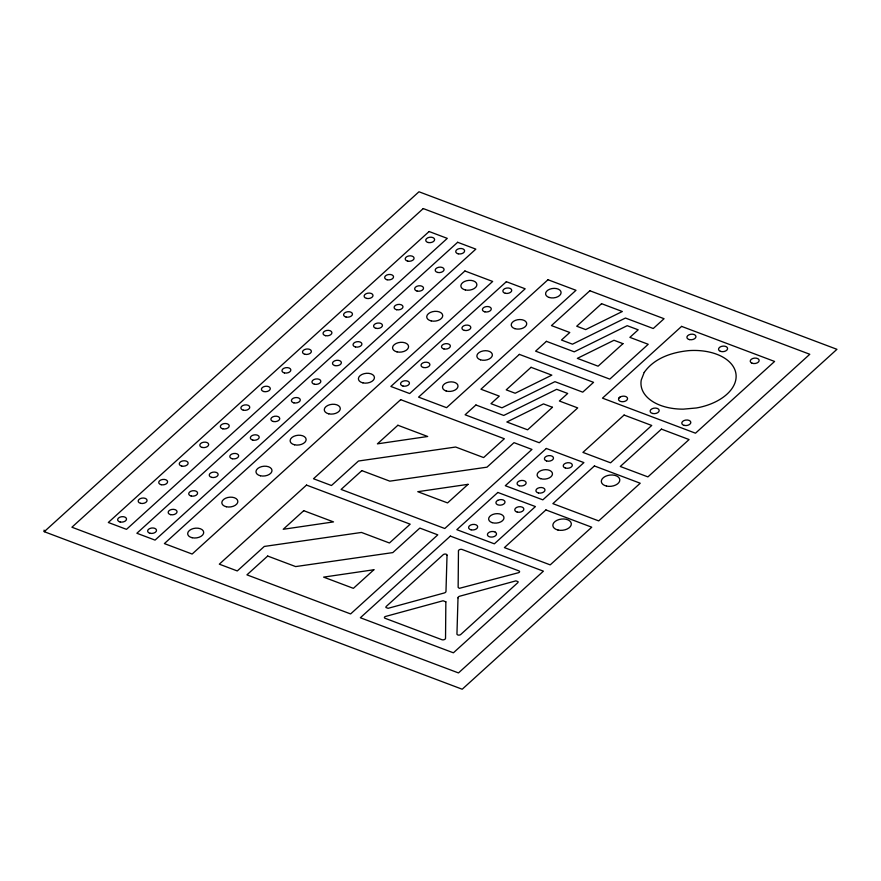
<?xml version="1.0" encoding="UTF-8"?>
<svg xmlns="http://www.w3.org/2000/svg" width="881" height="881" viewBox="0 0 881 881"><rect width="100%" height="100%" fill="white"/><g stroke="black" fill="none" stroke-linecap="round" stroke-linejoin="round"><path stroke-width="1.32" d="M618.969 398.003L619.905 397.155A4.548 2.764 -6.6 0 1 627.283 397.661A4.548 2.764 -6.6 0 1 622.801 401.725A4.548 2.764 -6.6 0 1 618.969 398.003L619.905 397.155M44.226 531.684L418.971 191.772L836.95 349.317L462.217 689.228L44.226 531.684L44.05 530.109M445.852 601.822L445.533 638.218A2.357 1.432 -6.6 0 1 444.387 639.562A2.357 1.432 -6.6 0 1 442.031 639.749L385.162 618.319A1.707 1.035 -6.6 0 1 384.446 617.339A1.707 1.035 -6.6 0 1 385.647 616.425L443.066 600.765L445.852 601.822M458.461 550.944L458.142 587.352L459.342 588.343L518.347 572.749A1.707 1.035 -6.6 0 0 519.548 571.824A1.707 1.035 -6.6 0 0 518.832 570.855L461.952 549.425A2.357 1.432 -6.6 0 0 459.607 549.612A2.357 1.432 -6.6 0 0 458.461 550.944M447.03 555.239L445.984 591.272A2.566 1.553 -6.6 0 1 444.057 593.023L388.103 608.308L385.911 607.505L386.043 606.624L443.198 554.722A2.125 1.288 -6.6 0 1 445.599 554.083A2.125 1.288 -6.6 0 1 447.03 555.239M458.01 597.891L456.953 633.935A2.125 1.288 -6.6 0 0 458.395 635.091A2.125 1.288 -6.6 0 0 460.785 634.452L517.951 582.55L518.083 581.669L515.892 580.865L459.926 596.151A2.566 1.553 -6.6 0 0 458.01 597.891M644.198 372.443L641.247 380.041A47.783 29.029 -6.6 0 0 683.337 409.147L696.408 407.969A47.783 29.029 -6.6 0 0 735.987 374.051A47.783 29.029 -6.6 0 0 688.942 350.616C672.148 352.213 654.253 358.027 644.198 372.443M423.232 208.566L71.912 527.223L458.483 672.93L809.793 354.272L423.232 208.566M429.102 231.516L108.319 522.488L126.501 529.349L447.284 238.377L429.102 231.516M457.657 242.286L136.874 533.258L155.056 540.108L475.839 249.136L457.657 242.286M464.915 270.985L164.384 543.588L192.146 554.05L492.666 281.457L464.915 270.985M506.355 281.7L390.856 386.462L409.676 393.565L525.175 288.792L506.355 281.7M306.5 485.09L219.314 564.17L237.286 570.943L264.3 546.44L361.474 532.443L389.435 542.993L410.183 524.173L306.5 485.09M400.679 399.666L313.493 478.746L331.454 485.519L358.479 461.016L455.653 447.03L483.614 457.569L504.35 438.749L400.679 399.666M547.982 279.74L418.563 397.133L446.579 407.683L575.998 290.301L547.982 279.74M303.725 510.683L283.219 529.283L333.514 521.904L303.725 510.683M397.893 425.259L377.398 443.859L427.692 436.491L397.893 425.259M267.681 556.043L246.933 574.853L350.616 613.936L437.791 534.855L419.83 528.082L392.805 552.596L295.642 566.582L267.681 556.043M361.849 470.619L341.101 489.429L444.784 528.512L531.97 449.431L514.008 442.658L486.984 467.172L389.809 481.158L361.849 470.619M519.361 354.382L480.949 389.215L499.285 396.131L490.97 403.674L501.972 407.815L554.942 381.671L582.748 392.155L593.563 382.343L519.361 354.382M589.863 290.752L551.451 325.585L569.787 332.5L561.472 340.044L572.474 344.185L625.444 318.041L653.25 328.525L664.065 318.713L589.863 290.752M475.916 404.985L465.102 414.786L539.304 442.758L577.716 407.914L559.38 401.009L567.694 393.466L556.693 389.314L503.734 415.458L475.916 404.985M546.418 341.343L535.604 351.156L609.806 379.127L648.218 344.284L629.882 337.368L638.196 329.824L627.195 325.684L574.236 351.827L546.418 341.343M531.056 367.311L506.212 389.854L515.176 393.234L551.814 375.141L531.056 367.311M601.558 303.681L576.714 326.223L585.678 329.593L622.316 311.511L601.558 303.681M552.453 407.286L527.609 429.818L506.85 421.999L543.489 403.905L552.453 407.286M622.966 343.656L598.111 366.188L577.352 358.369L613.991 340.275L622.966 343.656M373.885 569.754L353.391 588.343L323.602 577.121L373.885 569.754M468.064 484.33L447.57 502.919L417.77 491.697L468.064 484.33M497.853 492.457L456.821 529.679L494.351 543.83L535.417 506.575L497.853 492.457M546.341 448.473L505.298 485.706L542.839 499.846L583.905 462.602L546.341 448.473M450.356 536.1L360.351 617.746L453.396 652.81L543.401 571.174L450.356 536.1M681.597 326.388L602.483 398.146L695.494 433.199L774.597 361.452L681.597 326.388M624.089 415.05L582.914 452.394L610.566 462.822L651.742 425.468L624.089 415.05M545.923 509.934L504.395 547.608L550.207 564.875L591.746 527.201L545.923 509.934M594.411 465.961L552.872 503.635L598.695 520.902L640.223 483.229L594.411 465.961M661.444 429.124L620.268 466.478L647.909 476.896L689.085 439.553L661.444 429.124M497.71 500.375L497.115 500.738A4.57 2.775 -6.6 0 0 498.976 505.121A4.57 2.775 -6.6 0 0 505.011 501.851A4.57 2.775 -6.6 0 0 498.371 500.067L497.71 500.375M495.254 532.146L494.693 531.849A4.57 2.775 -6.6 0 0 487.534 533.963A4.57 2.775 -6.6 0 0 492.754 536.981A4.57 2.775 -6.6 0 0 495.772 532.476L495.254 532.146M120.102 521.981A4.471 2.72 -6.6 0 0 126.523 518.898A4.471 2.72 -6.6 0 0 119.607 517.301A4.471 2.72 -6.6 0 0 120.102 521.981M140.641 503.348A4.471 2.72 -6.6 0 0 147.061 500.265A4.471 2.72 -6.6 0 0 140.145 498.668A4.471 2.72 -6.6 0 0 140.641 503.348M161.19 484.715A4.471 2.72 -6.6 0 0 167.599 481.632A4.471 2.72 -6.6 0 0 160.683 480.046A4.471 2.72 -6.6 0 0 161.19 484.715M181.728 466.093A4.471 2.72 -6.6 0 0 188.138 462.999A4.471 2.72 -6.6 0 0 181.222 461.413A4.471 2.72 -6.6 0 0 181.728 466.093M202.267 447.46A4.471 2.72 -6.6 0 0 208.676 444.365A4.471 2.72 -6.6 0 0 201.76 442.78A4.471 2.72 -6.6 0 0 202.267 447.46M222.805 428.827A4.471 2.72 -6.6 0 0 229.225 425.732A4.471 2.72 -6.6 0 0 222.309 424.146A4.471 2.72 -6.6 0 0 222.805 428.827M243.343 410.194A4.471 2.72 -6.6 0 0 249.764 407.11A4.471 2.72 -6.6 0 0 242.848 405.513A4.471 2.72 -6.6 0 0 243.343 410.194M263.882 391.56A4.471 2.72 -6.6 0 0 270.302 388.477A4.471 2.72 -6.6 0 0 263.386 386.88A4.471 2.72 -6.6 0 0 263.882 391.56M284.431 372.927A4.471 2.72 -6.6 0 0 290.84 369.844A4.471 2.72 -6.6 0 0 283.924 368.258A4.471 2.72 -6.6 0 0 284.431 372.927M304.969 354.305A4.471 2.72 -6.6 0 0 311.378 351.211A4.471 2.72 -6.6 0 0 304.463 349.625A4.471 2.72 -6.6 0 0 304.969 354.305M325.507 335.672A4.471 2.72 -6.6 0 0 331.917 332.578A4.471 2.72 -6.6 0 0 325.012 330.992A4.471 2.72 -6.6 0 0 325.507 335.672M346.046 317.039A4.471 2.72 -6.6 0 0 352.466 313.944A4.471 2.72 -6.6 0 0 345.55 312.359A4.471 2.72 -6.6 0 0 346.046 317.039M366.584 298.406A4.471 2.72 -6.6 0 0 373.004 295.322A4.471 2.72 -6.6 0 0 366.089 293.725A4.471 2.72 -6.6 0 0 366.584 298.406M407.672 261.139A4.471 2.72 -6.6 0 0 414.081 258.056A4.471 2.72 -6.6 0 0 407.165 256.47A4.471 2.72 -6.6 0 0 407.672 261.139M428.21 242.517A4.471 2.72 -6.6 0 0 434.619 239.423A4.471 2.72 -6.6 0 0 427.703 237.837A4.471 2.72 -6.6 0 0 428.21 242.517M191.177 496.025A4.471 2.72 -6.6 0 0 197.597 492.931A4.471 2.72 -6.6 0 0 190.681 491.345A4.471 2.72 -6.6 0 0 191.177 496.025M437.659 272.449A4.471 2.72 -6.6 0 0 444.079 269.366A4.471 2.72 -6.6 0 0 437.163 267.769A4.471 2.72 -6.6 0 0 437.659 272.449M417.12 291.082A4.471 2.72 -6.6 0 0 423.53 287.988A4.471 2.72 -6.6 0 0 416.625 286.402A4.471 2.72 -6.6 0 0 417.12 291.082M458.197 253.816A4.471 2.72 -6.6 0 0 464.617 250.733A4.471 2.72 -6.6 0 0 457.702 249.136A4.471 2.72 -6.6 0 0 458.197 253.816M376.044 328.338A4.471 2.72 -6.6 0 0 382.453 325.254A4.471 2.72 -6.6 0 0 375.537 323.668A4.471 2.72 -6.6 0 0 376.044 328.338M396.582 309.716A4.471 2.72 -6.6 0 0 402.991 306.621A4.471 2.72 -6.6 0 0 396.076 305.035A4.471 2.72 -6.6 0 0 396.582 309.716M314.418 384.237A4.471 2.72 -6.6 0 0 320.838 381.143A4.471 2.72 -6.6 0 0 313.922 379.557A4.471 2.72 -6.6 0 0 314.418 384.237M334.956 365.604A4.471 2.72 -6.6 0 0 341.376 362.52A4.471 2.72 -6.6 0 0 334.461 360.924A4.471 2.72 -6.6 0 0 334.956 365.604M355.495 346.971A4.471 2.72 -6.6 0 0 361.915 343.887A4.471 2.72 -6.6 0 0 354.999 342.302A4.471 2.72 -6.6 0 0 355.495 346.971M170.639 514.658A4.471 2.72 -6.6 0 0 177.048 511.564A4.471 2.72 -6.6 0 0 170.132 509.978A4.471 2.72 -6.6 0 0 170.639 514.658M150.1 533.291A4.471 2.72 -6.6 0 0 156.51 530.197A4.471 2.72 -6.6 0 0 149.594 528.611A4.471 2.72 -6.6 0 0 150.1 533.291M211.715 477.392A4.471 2.72 -6.6 0 0 218.136 474.308A4.471 2.72 -6.6 0 0 211.22 472.712A4.471 2.72 -6.6 0 0 211.715 477.392M232.254 458.759A4.471 2.72 -6.6 0 0 238.674 455.675A4.471 2.72 -6.6 0 0 231.758 454.089A4.471 2.72 -6.6 0 0 232.254 458.759M252.803 440.126A4.471 2.72 -6.6 0 0 259.212 437.042A4.471 2.72 -6.6 0 0 252.296 435.456A4.471 2.72 -6.6 0 0 252.803 440.126M273.341 421.503A4.471 2.72 -6.6 0 0 279.751 418.409A4.471 2.72 -6.6 0 0 272.835 416.823A4.471 2.72 -6.6 0 0 273.341 421.503M293.88 402.87A4.471 2.72 -6.6 0 0 300.289 399.776A4.471 2.72 -6.6 0 0 293.384 398.19A4.471 2.72 -6.6 0 0 293.88 402.87M387.122 279.773A4.471 2.72 -6.6 0 0 393.543 276.689A4.471 2.72 -6.6 0 0 386.627 275.103A4.471 2.72 -6.6 0 0 387.122 279.773M192.146 537.729A8.039 4.879 -6.6 0 0 203.687 532.179A8.039 4.879 -6.6 0 0 191.243 529.316A8.039 4.879 -6.6 0 0 192.146 537.729M226.296 506.751A8.039 4.879 -6.6 0 0 237.826 501.201A8.039 4.879 -6.6 0 0 225.393 498.338A8.039 4.879 -6.6 0 0 226.296 506.751M260.446 475.784A8.039 4.879 -6.6 0 0 271.976 470.223A8.039 4.879 -6.6 0 0 259.543 467.37A8.039 4.879 -6.6 0 0 260.446 475.784M294.595 444.806A8.039 4.879 -6.6 0 0 306.125 439.256A8.039 4.879 -6.6 0 0 293.692 436.392A8.039 4.879 -6.6 0 0 294.595 444.806M328.734 413.828A8.039 4.879 -6.6 0 0 340.275 408.277A8.039 4.879 -6.6 0 0 327.842 405.425A8.039 4.879 -6.6 0 0 328.734 413.828M362.884 382.861A8.039 4.879 -6.6 0 0 374.425 377.299A8.039 4.879 -6.6 0 0 361.981 374.447A8.039 4.879 -6.6 0 0 362.884 382.861M397.034 351.882A8.039 4.879 -6.6 0 0 408.564 346.332A8.039 4.879 -6.6 0 0 396.131 343.469A8.039 4.879 -6.6 0 0 397.034 351.882M431.183 320.904A8.039 4.879 -6.6 0 0 442.714 315.354A8.039 4.879 -6.6 0 0 430.28 312.502A8.039 4.879 -6.6 0 0 431.183 320.904M465.333 289.937A8.039 4.879 -6.6 0 0 476.863 284.376A8.039 4.879 -6.6 0 0 464.43 281.524A8.039 4.879 -6.6 0 0 465.333 289.937M446.127 390.977A7.786 4.735 -6.6 0 0 458.01 386.274A7.786 4.735 -6.6 0 0 446.623 382.717A7.786 4.735 -6.6 0 0 446.127 390.977M480.486 359.811A7.786 4.735 -6.6 0 0 492.369 355.109A7.786 4.735 -6.6 0 0 480.982 351.552A7.786 4.735 -6.6 0 0 480.486 359.811M514.845 328.646A7.786 4.735 -6.6 0 0 526.728 323.944A7.786 4.735 -6.6 0 0 515.341 320.387A7.786 4.735 -6.6 0 0 514.845 328.646M549.204 297.481A7.786 4.735 -6.6 0 0 561.087 292.778A7.786 4.735 -6.6 0 0 549.7 289.221A7.786 4.735 -6.6 0 0 549.204 297.481M423.486 367.52A4.471 2.72 -6.6 0 0 429.906 364.426A4.471 2.72 -6.6 0 0 422.99 362.84A4.471 2.72 -6.6 0 0 423.486 367.52M443.947 348.964A4.471 2.72 -6.6 0 0 450.356 345.87A4.471 2.72 -6.6 0 0 443.44 344.284A4.471 2.72 -6.6 0 0 443.947 348.964M464.397 330.408A4.471 2.72 -6.6 0 0 470.817 327.314A4.471 2.72 -6.6 0 0 463.902 325.728A4.471 2.72 -6.6 0 0 464.397 330.408M484.858 311.852A4.471 2.72 -6.6 0 0 491.279 308.757A4.471 2.72 -6.6 0 0 484.363 307.172A4.471 2.72 -6.6 0 0 484.858 311.852M505.32 293.296A4.471 2.72 -6.6 0 0 511.729 290.201A4.471 2.72 -6.6 0 0 504.813 288.616A4.471 2.72 -6.6 0 0 505.32 293.296M403.024 386.076A4.471 2.72 -6.6 0 0 409.445 382.982A4.471 2.72 -6.6 0 0 402.529 381.396A4.471 2.72 -6.6 0 0 403.024 386.076M684.295 425.413A4.548 2.764 -6.6 0 0 690.825 422.274A4.548 2.764 -6.6 0 0 683.788 420.655A4.548 2.764 -6.6 0 0 684.295 425.413M652.656 413.497A4.548 2.764 -6.6 0 0 659.186 410.348A4.548 2.764 -6.6 0 0 652.149 408.729A4.548 2.764 -6.6 0 0 652.656 413.497M606.48 486.059A9.284 5.638 -6.6 0 0 619.795 479.649A9.284 5.638 -6.6 0 0 605.434 476.346A9.284 5.638 -6.6 0 0 606.48 486.059M565.426 468.064A4.57 2.775 -6.6 0 0 572.342 465.245A4.57 2.775 -6.6 0 0 565.602 463.219A4.57 2.775 -6.6 0 0 565.426 468.064M546.594 460.961A4.57 2.775 -6.6 0 0 553.499 458.142A4.57 2.775 -6.6 0 0 546.771 456.116A4.57 2.775 -6.6 0 0 546.594 460.961M540.648 478.669A7.709 4.68 -6.6 0 0 552.475 474.077A7.709 4.68 -6.6 0 0 541.275 470.487A7.709 4.68 -6.6 0 0 540.648 478.669M538.434 492.953A4.57 2.775 -6.6 0 0 544.987 489.803A4.57 2.775 -6.6 0 0 537.928 488.173A4.57 2.775 -6.6 0 0 538.434 492.953M519.25 485.761A4.57 2.775 -6.6 0 0 526.155 482.942A4.57 2.775 -6.6 0 0 519.427 480.927A4.57 2.775 -6.6 0 0 519.25 485.761M557.992 530.032A9.284 5.638 -6.6 0 0 571.306 523.622A9.284 5.638 -6.6 0 0 556.957 520.319A9.284 5.638 -6.6 0 0 557.992 530.032M492.171 522.642A7.709 4.68 -6.6 0 0 503.987 518.05A7.709 4.68 -6.6 0 0 492.798 514.46A7.709 4.68 -6.6 0 0 492.171 522.642M517.301 512.125A4.57 2.775 -6.6 0 0 523.854 508.976A4.57 2.775 -6.6 0 0 516.784 507.346A4.57 2.775 -6.6 0 0 517.301 512.125M471.115 529.833A4.57 2.775 -6.6 0 0 477.667 526.673A4.57 2.775 -6.6 0 0 470.597 525.054A4.57 2.775 -6.6 0 0 471.115 529.833M689.427 339.603A4.548 2.764 -6.6 0 0 695.957 336.454A4.548 2.764 -6.6 0 0 688.909 334.835A4.548 2.764 -6.6 0 0 689.427 339.603M752.055 363.214A4.482 2.72 -6.6 0 0 759.136 360.792A4.482 2.72 -6.6 0 0 752.903 358.446A4.482 2.72 -6.6 0 0 752.055 363.214M720.383 351.321A4.548 2.764 -6.6 0 0 727.574 348.865A4.548 2.764 -6.6 0 0 721.242 346.475A4.548 2.764 -6.6 0 0 720.383 351.321"/></g></svg>
